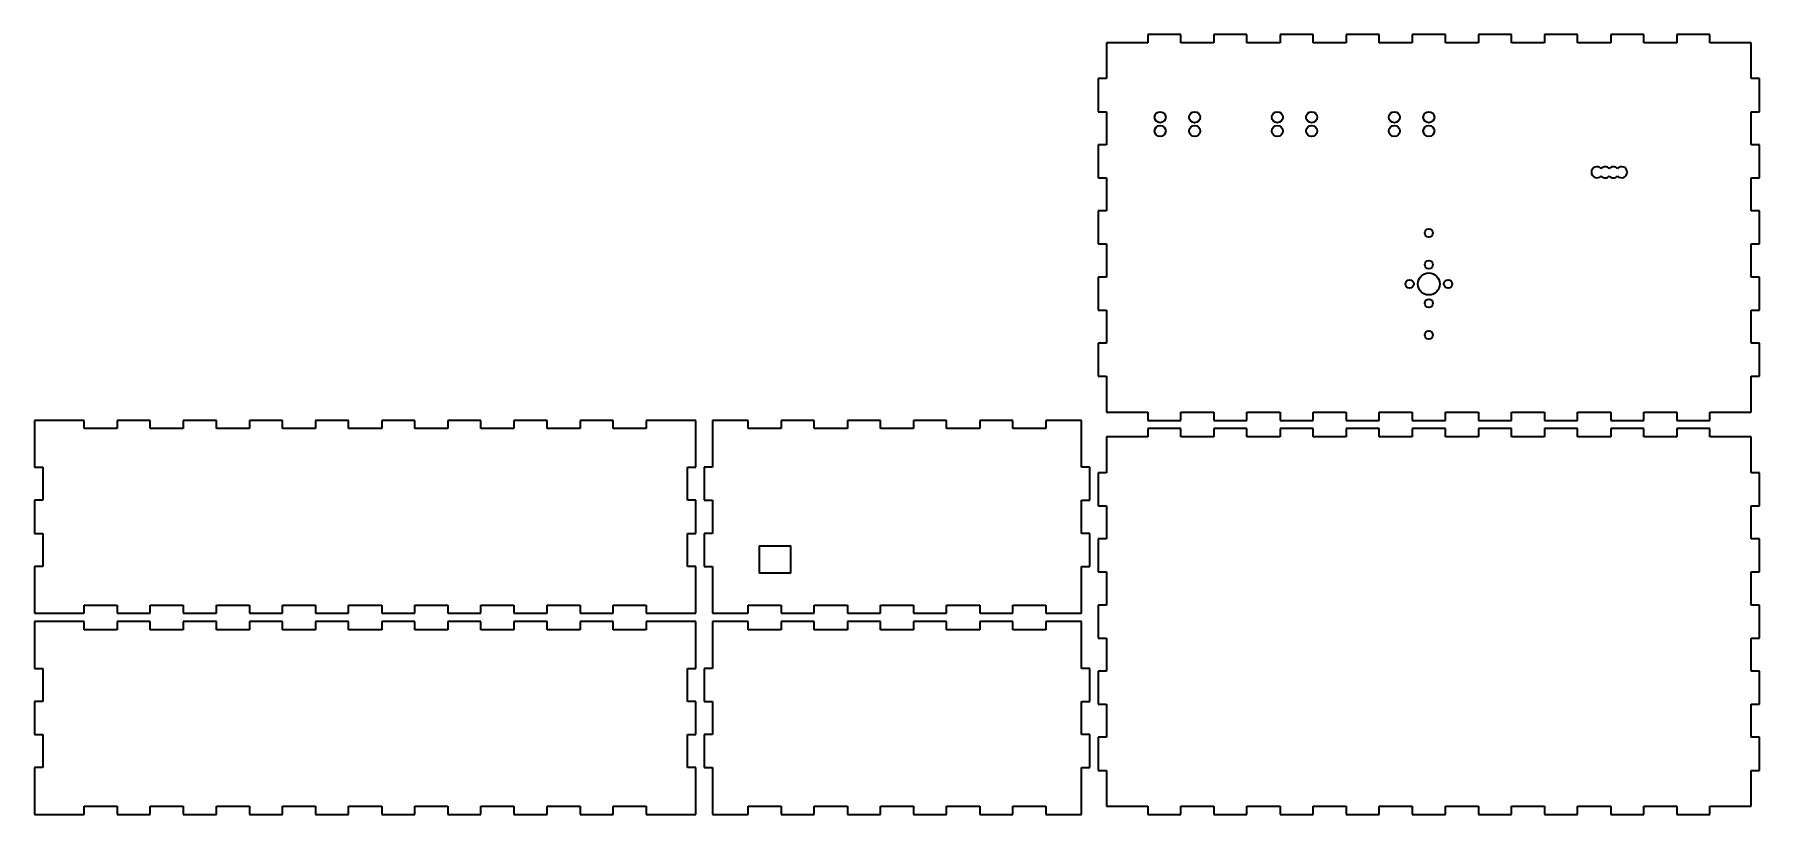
# Model space of a CAD drawing. Extents: x 108 to 734, y 156 to 438.
import ezdxf

# ---------------------------------------------------------------- set-up
doc = ezdxf.new("R2010")
doc.units = 0

msp = doc.modelspace()

# ---------------------------------------------------------------- linework, layer by layer
at = {"color": 7, "lineweight": 35, "ltscale": 0.3}
for p, q in [((523.5, 438.5), (511.5, 438.5)), ((547.5, 438.5), (535.5, 438.5)), ((571.5, 438.5), (559.5, 438.5)), ((595.5, 438.5), (583.5, 438.5)), ((619.5, 438.5), (607.5, 438.5)), ((643.5, 438.5), (631.5, 438.5)), ((667.5, 438.5), (655.5, 438.5)), ((691.5, 438.5), (679.5, 438.5)), ((715.5, 438.5), (703.5, 438.5)), ((511.5, 435.5), (499.5, 435.5)), ((535.5, 435.5), (523.5, 435.5)), ((559.5, 435.5), (547.5, 435.5)), ((583.5, 435.5), (571.5, 435.5)), ((607.5, 435.5), (595.5, 435.5)), ((631.5, 435.5), (619.5, 435.5)), ((655.5, 435.5), (643.5, 435.5)), ((679.5, 435.5), (667.5, 435.5)), ((703.5, 435.5), (691.5, 435.5)), ((730.5, 422.5), (730.5, 434.5)), ((493.5, 422.5), (493.5, 410.5)), ((733.5, 410.5), (733.5, 422.5)), ((496.5, 410.5), (496.5, 398.5)), ((730.5, 398.5), (730.5, 410.5)), ((493.5, 398.5), (493.5, 386.5)), ((733.5, 386.5), (733.5, 398.5)), ((496.5, 386.5), (496.5, 374.5)), ((730.5, 374.5), (730.5, 386.5)), ((493.5, 374.5), (493.5, 362.5)), ((733.5, 362.5), (733.5, 374.5)), ((496.5, 362.5), (496.5, 350.5)), ((730.5, 350.5), (730.5, 362.5)), ((493.5, 350.5), (493.5, 338.5)), ((733.5, 338.5), (733.5, 350.5)), ((496.5, 338.5), (496.5, 326.5)), ((730.5, 326.5), (730.5, 338.5)), ((493.5, 326.5), (493.5, 314.5)), ((733.5, 314.5), (733.5, 326.5)), ((496.5, 314.5), (496.5, 302.5)), ((523.5, 301.5), (535.5, 301.5)), ((547.5, 301.5), (559.5, 301.5)), ((571.5, 301.5), (583.5, 301.5)), ((595.5, 301.5), (607.5, 301.5)), ((619.5, 301.5), (631.5, 301.5)), ((643.5, 301.5), (655.5, 301.5)), ((667.5, 301.5), (679.5, 301.5)), ((691.5, 301.5), (703.5, 301.5)), ((715.5, 301.5), (727.5, 301.5)), ((125.5, 298.5), (113.5, 298.5)), ((137.5, 295.5), (125.5, 295.5)), ((149.5, 298.5), (137.5, 298.5)), ((161.5, 295.5), (149.5, 295.5)), ((173.5, 298.5), (161.5, 298.5)), ((185.5, 295.5), (173.5, 295.5)), ((197.5, 298.5), (185.5, 298.5)), ((209.5, 295.5), (197.5, 295.5)), ((221.5, 298.5), (209.5, 298.5)), ((233.5, 295.5), (221.5, 295.5)), ((245.5, 298.5), (233.5, 298.5)), ((257.5, 295.5), (245.5, 295.5)), ((269.5, 298.5), (257.5, 298.5)), ((281.5, 295.5), (269.5, 295.5)), ((293.5, 298.5), (281.5, 298.5)), ((305.5, 295.5), (293.5, 295.5)), ((317.5, 298.5), (305.5, 298.5)), ((329.5, 295.5), (317.5, 295.5)), ((366.5, 298.5), (354.5, 298.5)), ((378.5, 295.5), (366.5, 295.5)), ((390.5, 298.5), (378.5, 298.5)), ((402.5, 295.5), (390.5, 295.5)), ((414.5, 298.5), (402.5, 298.5)), ((426.5, 295.5), (414.5, 295.5)), ((438.5, 298.5), (426.5, 298.5)), ((450.5, 295.5), (438.5, 295.5)), ((462.5, 298.5), (450.5, 298.5)), ((474.5, 295.5), (462.5, 295.5)), ((511.5, 298.5), (523.5, 298.5)), ((523.5, 295.5), (511.5, 295.5)), ((535.5, 298.5), (547.5, 298.5)), ((547.5, 295.5), (535.5, 295.5)), ((559.5, 298.5), (571.5, 298.5)), ((571.5, 295.5), (559.5, 295.5)), ((583.5, 298.5), (595.5, 298.5)), ((595.5, 295.5), (583.5, 295.5)), ((607.5, 298.5), (619.5, 298.5)), ((619.5, 295.5), (607.5, 295.5)), ((631.5, 298.5), (643.5, 298.5)), ((643.5, 295.5), (631.5, 295.5)), ((655.5, 298.5), (667.5, 298.5)), ((667.5, 295.5), (655.5, 295.5)), ((679.5, 298.5), (691.5, 298.5)), ((691.5, 295.5), (679.5, 295.5)), ((703.5, 298.5), (715.5, 298.5)), ((715.5, 295.5), (703.5, 295.5)), ((347.5, 281.5), (347.5, 293.5)), ((487.5, 281.5), (487.5, 293.5)), ((511.5, 292.5), (499.5, 292.5)), ((535.5, 292.5), (523.5, 292.5)), ((559.5, 292.5), (547.5, 292.5)), ((583.5, 292.5), (571.5, 292.5)), ((607.5, 292.5), (595.5, 292.5)), ((631.5, 292.5), (619.5, 292.5)), ((655.5, 292.5), (643.5, 292.5)), ((679.5, 292.5), (667.5, 292.5)), ((703.5, 292.5), (691.5, 292.5)), ((730.5, 279.5), (730.5, 291.5)), ((110.5, 281.5), (110.5, 269.5)), ((344.5, 269.5), (344.5, 281.5)), ((350.5, 281.5), (350.5, 269.5)), ((490.5, 269.5), (490.5, 281.5)), ((493.5, 279.5), (493.5, 267.5)), ((733.5, 267.5), (733.5, 279.5)), ((107.5, 269.5), (107.5, 257.5)), ((347.5, 257.5), (347.5, 269.5)), ((353.5, 269.5), (353.5, 257.5)), ((487.5, 257.5), (487.5, 269.5)), ((496.5, 267.5), (496.5, 255.5)), ((730.5, 255.5), (730.5, 267.5)), ((110.5, 257.5), (110.5, 245.5)), ((344.5, 245.5), (344.5, 257.5)), ((350.5, 257.5), (350.5, 245.5)), ((490.5, 245.5), (490.5, 257.5)), ((493.5, 255.5), (493.5, 243.5)), ((733.5, 243.5), (733.5, 255.5)), ((107.5, 245.5), (107.5, 233.5)), ((353.5, 245.5), (353.5, 233.5)), ((496.5, 243.5), (496.5, 231.5)), ((730.5, 231.5), (730.5, 243.5)), ((125.5, 225.5), (113.5, 225.5)), ((125.5, 231.5), (137.5, 231.5)), ((137.5, 228.5), (149.5, 228.5)), ((149.5, 225.5), (137.5, 225.5)), ((149.5, 231.5), (161.5, 231.5)), ((161.5, 228.5), (173.5, 228.5)), ((173.5, 225.5), (161.5, 225.5)), ((173.5, 231.5), (185.5, 231.5)), ((185.5, 228.5), (197.5, 228.5)), ((197.5, 225.5), (185.5, 225.5)), ((197.5, 231.5), (209.5, 231.5)), ((209.5, 228.5), (221.5, 228.5)), ((221.5, 225.5), (209.5, 225.5)), ((221.5, 231.5), (233.5, 231.5)), ((233.5, 228.5), (245.5, 228.5)), ((245.5, 225.5), (233.5, 225.5)), ((245.5, 231.5), (257.5, 231.5)), ((257.5, 228.5), (269.5, 228.5)), ((269.5, 225.5), (257.5, 225.5)), ((269.5, 231.5), (281.5, 231.5)), ((281.5, 228.5), (293.5, 228.5)), ((293.5, 225.5), (281.5, 225.5)), ((293.5, 231.5), (305.5, 231.5)), ((305.5, 228.5), (317.5, 228.5)), ((317.5, 225.5), (305.5, 225.5)), ((317.5, 231.5), (329.5, 231.5)), ((329.5, 228.5), (341.5, 228.5)), ((366.5, 225.5), (354.5, 225.5)), ((366.5, 231.5), (378.5, 231.5)), ((378.5, 228.5), (390.5, 228.5)), ((390.5, 225.5), (378.5, 225.5)), ((390.5, 231.5), (402.5, 231.5)), ((402.5, 228.5), (414.5, 228.5)), ((414.5, 225.5), (402.5, 225.5)), ((414.5, 231.5), (426.5, 231.5)), ((426.5, 228.5), (438.5, 228.5)), ((438.5, 225.5), (426.5, 225.5)), ((438.5, 231.5), (450.5, 231.5)), ((450.5, 228.5), (462.5, 228.5)), ((462.5, 225.5), (450.5, 225.5)), ((462.5, 231.5), (474.5, 231.5)), ((474.5, 228.5), (486.5, 228.5)), ((493.5, 231.5), (493.5, 219.5)), ((733.5, 219.5), (733.5, 231.5)), ((137.5, 222.5), (125.5, 222.5)), ((161.5, 222.5), (149.5, 222.5)), ((185.5, 222.5), (173.5, 222.5)), ((209.5, 222.5), (197.5, 222.5)), ((233.5, 222.5), (221.5, 222.5)), ((257.5, 222.5), (245.5, 222.5)), ((281.5, 222.5), (269.5, 222.5)), ((305.5, 222.5), (293.5, 222.5)), ((329.5, 222.5), (317.5, 222.5)), ((347.5, 208.5), (347.5, 220.5)), ((378.5, 222.5), (366.5, 222.5)), ((402.5, 222.5), (390.5, 222.5)), ((426.5, 222.5), (414.5, 222.5)), ((450.5, 222.5), (438.5, 222.5)), ((474.5, 222.5), (462.5, 222.5)), ((487.5, 208.5), (487.5, 220.5)), ((496.5, 219.5), (496.5, 207.5)), ((730.5, 207.5), (730.5, 219.5)), ((110.5, 208.5), (110.5, 196.5)), ((344.5, 196.5), (344.5, 208.5)), ((350.5, 208.5), (350.5, 196.5)), ((490.5, 196.5), (490.5, 208.5)), ((493.5, 207.5), (493.5, 195.5)), ((733.5, 195.5), (733.5, 207.5)), ((107.5, 196.5), (107.5, 184.5)), ((347.5, 184.5), (347.5, 196.5)), ((353.5, 196.5), (353.5, 184.5)), ((487.5, 184.5), (487.5, 196.5)), ((496.5, 195.5), (496.5, 183.5)), ((730.5, 183.5), (730.5, 195.5)), ((110.5, 184.5), (110.5, 172.5)), ((344.5, 172.5), (344.5, 184.5)), ((350.5, 184.5), (350.5, 172.5)), ((490.5, 172.5), (490.5, 184.5)), ((493.5, 183.5), (493.5, 171.5)), ((733.5, 171.5), (733.5, 183.5)), ((107.5, 172.5), (107.5, 160.5)), ((353.5, 172.5), (353.5, 160.5)), ((496.5, 171.5), (496.5, 159.5)), ((125.5, 158.5), (137.5, 158.5)), ((149.5, 158.5), (161.5, 158.5)), ((173.5, 158.5), (185.5, 158.5)), ((197.5, 158.5), (209.5, 158.5)), ((221.5, 158.5), (233.5, 158.5)), ((245.5, 158.5), (257.5, 158.5)), ((269.5, 158.5), (281.5, 158.5)), ((293.5, 158.5), (305.5, 158.5)), ((317.5, 158.5), (329.5, 158.5)), ((366.5, 158.5), (378.5, 158.5)), ((390.5, 158.5), (402.5, 158.5)), ((414.5, 158.5), (426.5, 158.5)), ((438.5, 158.5), (450.5, 158.5)), ((462.5, 158.5), (474.5, 158.5)), ((523.5, 158.5), (535.5, 158.5)), ((547.5, 158.5), (559.5, 158.5)), ((571.5, 158.5), (583.5, 158.5)), ((595.5, 158.5), (607.5, 158.5)), ((619.5, 158.5), (631.5, 158.5)), ((643.5, 158.5), (655.5, 158.5)), ((667.5, 158.5), (679.5, 158.5)), ((691.5, 158.5), (703.5, 158.5)), ((715.5, 158.5), (727.5, 158.5)), ((137.5, 155.5), (149.5, 155.5)), ((161.5, 155.5), (173.5, 155.5)), ((185.5, 155.5), (197.5, 155.5)), ((209.5, 155.5), (221.5, 155.5)), ((233.5, 155.5), (245.5, 155.5)), ((257.5, 155.5), (269.5, 155.5)), ((281.5, 155.5), (293.5, 155.5)), ((305.5, 155.5), (317.5, 155.5)), ((329.5, 155.5), (341.5, 155.5)), ((378.5, 155.5), (390.5, 155.5)), ((402.5, 155.5), (414.5, 155.5)), ((426.5, 155.5), (438.5, 155.5)), ((450.5, 155.5), (462.5, 155.5)), ((474.5, 155.5), (486.5, 155.5)), ((511.5, 155.5), (523.5, 155.5)), ((535.5, 155.5), (547.5, 155.5)), ((559.5, 155.5), (571.5, 155.5)), ((583.5, 155.5), (595.5, 155.5)), ((607.5, 155.5), (619.5, 155.5)), ((631.5, 155.5), (643.5, 155.5)), ((655.5, 155.5), (667.5, 155.5)), ((679.5, 155.5), (691.5, 155.5)), ((703.5, 155.5), (715.5, 155.5))]:
    msp.add_line(p, q, dxfattribs=at)
at = {"color": 7, "lineweight": 35, "ltscale": 0.075}
for p, q in [((511.5, 438.5), (511.5, 435.5)), ((523.5, 435.5), (523.5, 438.5)), ((535.5, 438.5), (535.5, 435.5)), ((547.5, 435.5), (547.5, 438.5)), ((559.5, 438.5), (559.5, 435.5)), ((571.5, 435.5), (571.5, 438.5)), ((583.5, 438.5), (583.5, 435.5)), ((595.5, 435.5), (595.5, 438.5)), ((607.5, 438.5), (607.5, 435.5)), ((619.5, 435.5), (619.5, 438.5)), ((631.5, 438.5), (631.5, 435.5)), ((643.5, 435.5), (643.5, 438.5)), ((655.5, 438.5), (655.5, 435.5)), ((667.5, 435.5), (667.5, 438.5)), ((679.5, 438.5), (679.5, 435.5)), ((691.5, 435.5), (691.5, 438.5)), ((703.5, 438.5), (703.5, 435.5)), ((715.5, 435.5), (715.5, 438.5)), ((499.5, 435.5), (496.5, 435.5)), ((496.5, 422.5), (493.5, 422.5)), ((733.5, 422.5), (730.5, 422.5)), ((493.5, 410.5), (496.5, 410.5)), ((730.5, 410.5), (733.5, 410.5)), ((496.5, 398.5), (493.5, 398.5)), ((733.5, 398.5), (730.5, 398.5)), ((493.5, 386.5), (496.5, 386.5)), ((730.5, 386.5), (733.5, 386.5)), ((496.5, 374.5), (493.5, 374.5)), ((733.5, 374.5), (730.5, 374.5)), ((493.5, 362.5), (496.5, 362.5)), ((730.5, 362.5), (733.5, 362.5)), ((496.5, 350.5), (493.5, 350.5)), ((733.5, 350.5), (730.5, 350.5)), ((493.5, 338.5), (496.5, 338.5)), ((730.5, 338.5), (733.5, 338.5)), ((496.5, 326.5), (493.5, 326.5)), ((733.5, 326.5), (730.5, 326.5)), ((493.5, 314.5), (496.5, 314.5)), ((730.5, 314.5), (733.5, 314.5)), ((511.5, 301.5), (511.5, 298.5)), ((523.5, 298.5), (523.5, 301.5)), ((535.5, 301.5), (535.5, 298.5)), ((547.5, 298.5), (547.5, 301.5)), ((559.5, 301.5), (559.5, 298.5)), ((571.5, 298.5), (571.5, 301.5)), ((583.5, 301.5), (583.5, 298.5)), ((595.5, 298.5), (595.5, 301.5)), ((607.5, 301.5), (607.5, 298.5)), ((619.5, 298.5), (619.5, 301.5)), ((631.5, 301.5), (631.5, 298.5)), ((643.5, 298.5), (643.5, 301.5)), ((655.5, 301.5), (655.5, 298.5)), ((667.5, 298.5), (667.5, 301.5)), ((679.5, 301.5), (679.5, 298.5)), ((691.5, 298.5), (691.5, 301.5)), ((703.5, 301.5), (703.5, 298.5)), ((715.5, 298.5), (715.5, 301.5)), ((727.5, 301.5), (730.5, 301.5)), ((125.5, 295.5), (125.5, 298.5)), ((137.5, 298.5), (137.5, 295.5)), ((149.5, 295.5), (149.5, 298.5)), ((161.5, 298.5), (161.5, 295.5)), ((173.5, 295.5), (173.5, 298.5)), ((185.5, 298.5), (185.5, 295.5)), ((197.5, 295.5), (197.5, 298.5)), ((209.5, 298.5), (209.5, 295.5)), ((221.5, 295.5), (221.5, 298.5)), ((233.5, 298.5), (233.5, 295.5)), ((245.5, 295.5), (245.5, 298.5)), ((257.5, 298.5), (257.5, 295.5)), ((269.5, 295.5), (269.5, 298.5)), ((281.5, 298.5), (281.5, 295.5)), ((293.5, 295.5), (293.5, 298.5)), ((305.5, 298.5), (305.5, 295.5)), ((317.5, 295.5), (317.5, 298.5)), ((329.5, 298.5), (329.5, 295.5)), ((366.5, 295.5), (366.5, 298.5)), ((378.5, 298.5), (378.5, 295.5)), ((390.5, 295.5), (390.5, 298.5)), ((402.5, 298.5), (402.5, 295.5)), ((414.5, 295.5), (414.5, 298.5)), ((426.5, 298.5), (426.5, 295.5)), ((438.5, 295.5), (438.5, 298.5)), ((450.5, 298.5), (450.5, 295.5)), ((462.5, 295.5), (462.5, 298.5)), ((474.5, 298.5), (474.5, 295.5)), ((511.5, 295.5), (511.5, 292.5)), ((523.5, 292.5), (523.5, 295.5)), ((535.5, 295.5), (535.5, 292.5)), ((547.5, 292.5), (547.5, 295.5)), ((559.5, 295.5), (559.5, 292.5)), ((571.5, 292.5), (571.5, 295.5)), ((583.5, 295.5), (583.5, 292.5)), ((595.5, 292.5), (595.5, 295.5)), ((607.5, 295.5), (607.5, 292.5)), ((619.5, 292.5), (619.5, 295.5)), ((631.5, 295.5), (631.5, 292.5)), ((643.5, 292.5), (643.5, 295.5)), ((655.5, 295.5), (655.5, 292.5)), ((667.5, 292.5), (667.5, 295.5)), ((679.5, 295.5), (679.5, 292.5)), ((691.5, 292.5), (691.5, 295.5)), ((703.5, 295.5), (703.5, 292.5)), ((715.5, 292.5), (715.5, 295.5)), ((499.5, 292.5), (496.5, 292.5)), ((107.5, 281.5), (110.5, 281.5)), ((344.5, 281.5), (347.5, 281.5)), ((353.5, 281.5), (350.5, 281.5)), ((490.5, 281.5), (487.5, 281.5)), ((496.5, 279.5), (493.5, 279.5)), ((733.5, 279.5), (730.5, 279.5)), ((110.5, 269.5), (107.5, 269.5)), ((347.5, 269.5), (344.5, 269.5)), ((350.5, 269.5), (353.5, 269.5)), ((487.5, 269.5), (490.5, 269.5)), ((493.5, 267.5), (496.5, 267.5)), ((730.5, 267.5), (733.5, 267.5)), ((107.5, 257.5), (110.5, 257.5)), ((344.5, 257.5), (347.5, 257.5)), ((353.5, 257.5), (350.5, 257.5)), ((490.5, 257.5), (487.5, 257.5)), ((496.5, 255.5), (493.5, 255.5)), ((733.5, 255.5), (730.5, 255.5)), ((110.5, 245.5), (107.5, 245.5)), ((347.5, 245.5), (344.5, 245.5)), ((350.5, 245.5), (353.5, 245.5)), ((487.5, 245.5), (490.5, 245.5)), ((493.5, 243.5), (496.5, 243.5)), ((730.5, 243.5), (733.5, 243.5)), ((125.5, 228.5), (125.5, 231.5)), ((125.5, 222.5), (125.5, 225.5)), ((137.5, 231.5), (137.5, 228.5)), ((137.5, 225.5), (137.5, 222.5)), ((149.5, 228.5), (149.5, 231.5)), ((149.5, 222.5), (149.5, 225.5)), ((161.5, 231.5), (161.5, 228.5)), ((161.5, 225.5), (161.5, 222.5)), ((173.5, 228.5), (173.5, 231.5)), ((173.5, 222.5), (173.5, 225.5)), ((185.5, 231.5), (185.5, 228.5)), ((185.5, 225.5), (185.5, 222.5)), ((197.5, 228.5), (197.5, 231.5)), ((197.5, 222.5), (197.5, 225.5)), ((209.5, 231.5), (209.5, 228.5)), ((209.5, 225.5), (209.5, 222.5)), ((221.5, 228.5), (221.5, 231.5)), ((221.5, 222.5), (221.5, 225.5)), ((233.5, 231.5), (233.5, 228.5)), ((233.5, 225.5), (233.5, 222.5)), ((245.5, 228.5), (245.5, 231.5)), ((245.5, 222.5), (245.5, 225.5)), ((257.5, 231.5), (257.5, 228.5)), ((257.5, 225.5), (257.5, 222.5)), ((269.5, 228.5), (269.5, 231.5)), ((269.5, 222.5), (269.5, 225.5)), ((281.5, 231.5), (281.5, 228.5)), ((281.5, 225.5), (281.5, 222.5)), ((293.5, 228.5), (293.5, 231.5)), ((293.5, 222.5), (293.5, 225.5)), ((305.5, 231.5), (305.5, 228.5)), ((305.5, 225.5), (305.5, 222.5)), ((317.5, 228.5), (317.5, 231.5)), ((317.5, 222.5), (317.5, 225.5)), ((329.5, 231.5), (329.5, 228.5)), ((329.5, 225.5), (329.5, 222.5)), ((366.5, 228.5), (366.5, 231.5)), ((366.5, 222.5), (366.5, 225.5)), ((378.5, 231.5), (378.5, 228.5)), ((378.5, 225.5), (378.5, 222.5)), ((390.5, 228.5), (390.5, 231.5)), ((390.5, 222.5), (390.5, 225.5)), ((402.5, 231.5), (402.5, 228.5)), ((402.5, 225.5), (402.5, 222.5)), ((414.5, 228.5), (414.5, 231.5)), ((414.5, 222.5), (414.5, 225.5)), ((426.5, 231.5), (426.5, 228.5)), ((426.5, 225.5), (426.5, 222.5)), ((438.5, 228.5), (438.5, 231.5)), ((438.5, 222.5), (438.5, 225.5)), ((450.5, 231.5), (450.5, 228.5)), ((450.5, 225.5), (450.5, 222.5)), ((462.5, 228.5), (462.5, 231.5)), ((462.5, 222.5), (462.5, 225.5)), ((474.5, 231.5), (474.5, 228.5)), ((474.5, 225.5), (474.5, 222.5)), ((496.5, 231.5), (493.5, 231.5)), ((733.5, 231.5), (730.5, 231.5)), ((493.5, 219.5), (496.5, 219.5)), ((730.5, 219.5), (733.5, 219.5)), ((107.5, 208.5), (110.5, 208.5)), ((344.5, 208.5), (347.5, 208.5)), ((353.5, 208.5), (350.5, 208.5)), ((490.5, 208.5), (487.5, 208.5)), ((496.5, 207.5), (493.5, 207.5)), ((733.5, 207.5), (730.5, 207.5)), ((110.5, 196.5), (107.5, 196.5)), ((347.5, 196.5), (344.5, 196.5)), ((350.5, 196.5), (353.5, 196.5)), ((487.5, 196.5), (490.5, 196.5)), ((493.5, 195.5), (496.5, 195.5)), ((730.5, 195.5), (733.5, 195.5)), ((107.5, 184.5), (110.5, 184.5)), ((344.5, 184.5), (347.5, 184.5)), ((353.5, 184.5), (350.5, 184.5)), ((490.5, 184.5), (487.5, 184.5)), ((496.5, 183.5), (493.5, 183.5)), ((733.5, 183.5), (730.5, 183.5)), ((110.5, 172.5), (107.5, 172.5)), ((347.5, 172.5), (344.5, 172.5)), ((350.5, 172.5), (353.5, 172.5)), ((487.5, 172.5), (490.5, 172.5)), ((493.5, 171.5), (496.5, 171.5)), ((730.5, 171.5), (733.5, 171.5)), ((125.5, 155.5), (125.5, 158.5)), ((137.5, 158.5), (137.5, 155.5)), ((149.5, 155.5), (149.5, 158.5)), ((161.5, 158.5), (161.5, 155.5)), ((173.5, 155.5), (173.5, 158.5)), ((185.5, 158.5), (185.5, 155.5)), ((197.5, 155.5), (197.5, 158.5)), ((209.5, 158.5), (209.5, 155.5)), ((221.5, 155.5), (221.5, 158.5)), ((233.5, 158.5), (233.5, 155.5)), ((245.5, 155.5), (245.5, 158.5)), ((257.5, 158.5), (257.5, 155.5)), ((269.5, 155.5), (269.5, 158.5)), ((281.5, 158.5), (281.5, 155.5)), ((293.5, 155.5), (293.5, 158.5)), ((305.5, 158.5), (305.5, 155.5)), ((317.5, 155.5), (317.5, 158.5)), ((329.5, 158.5), (329.5, 155.5)), ((366.5, 155.5), (366.5, 158.5)), ((378.5, 158.5), (378.5, 155.5)), ((390.5, 155.5), (390.5, 158.5)), ((402.5, 158.5), (402.5, 155.5)), ((414.5, 155.5), (414.5, 158.5)), ((426.5, 158.5), (426.5, 155.5)), ((438.5, 155.5), (438.5, 158.5)), ((450.5, 158.5), (450.5, 155.5)), ((462.5, 155.5), (462.5, 158.5)), ((474.5, 158.5), (474.5, 155.5)), ((511.5, 158.5), (511.5, 155.5)), ((523.5, 155.5), (523.5, 158.5)), ((535.5, 158.5), (535.5, 155.5)), ((547.5, 155.5), (547.5, 158.5)), ((559.5, 158.5), (559.5, 155.5)), ((571.5, 155.5), (571.5, 158.5)), ((583.5, 158.5), (583.5, 155.5)), ((595.5, 155.5), (595.5, 158.5)), ((607.5, 158.5), (607.5, 155.5)), ((619.5, 155.5), (619.5, 158.5)), ((631.5, 158.5), (631.5, 155.5)), ((643.5, 155.5), (643.5, 158.5)), ((655.5, 158.5), (655.5, 155.5)), ((667.5, 155.5), (667.5, 158.5)), ((679.5, 158.5), (679.5, 155.5)), ((691.5, 155.5), (691.5, 158.5)), ((703.5, 158.5), (703.5, 155.5)), ((715.5, 155.5), (715.5, 158.5)), ((727.5, 158.5), (730.5, 158.5))]:
    msp.add_line(p, q, dxfattribs=at)
at = {"color": 7, "lineweight": 35, "ltscale": 0.325}
for p, q in [((496.5, 435.5), (496.5, 422.5)), ((730.5, 301.5), (730.5, 314.5)), ((487.5, 298.5), (474.5, 298.5)), ((496.5, 292.5), (496.5, 279.5)), ((353.5, 228.5), (366.5, 228.5)), ((487.5, 225.5), (474.5, 225.5)), ((730.5, 158.5), (730.5, 171.5)), ((353.5, 155.5), (366.5, 155.5))]:
    msp.add_line(p, q, dxfattribs=at)
at = {"color": 7, "lineweight": 35, "ltscale": 0.375}
for p, q in [((730.5, 435.5), (715.5, 435.5)), ((496.5, 301.5), (511.5, 301.5)), ((730.5, 292.5), (715.5, 292.5)), ((496.5, 158.5), (511.5, 158.5))]:
    msp.add_line(p, q, dxfattribs=at)
at = {"color": 7, "lineweight": 35, "ltscale": 0.025}
for p, q in [((730.5, 434.5), (730.5, 435.5)), ((496.5, 302.5), (496.5, 301.5)), ((354.5, 298.5), (353.5, 298.5)), ((730.5, 291.5), (730.5, 292.5)), ((354.5, 225.5), (353.5, 225.5)), ((486.5, 228.5), (487.5, 228.5)), ((496.5, 159.5), (496.5, 158.5)), ((486.5, 155.5), (487.5, 155.5))]:
    msp.add_line(p, q, dxfattribs=at)
at = {"color": 7, "lineweight": 35, "ltscale": 0.425}
for p, q in [((107.5, 298.5), (107.5, 281.5)), ((353.5, 298.5), (353.5, 281.5)), ((347.5, 228.5), (347.5, 245.5)), ((487.5, 228.5), (487.5, 245.5)), ((107.5, 225.5), (107.5, 208.5)), ((353.5, 225.5), (353.5, 208.5)), ((347.5, 155.5), (347.5, 172.5)), ((487.5, 155.5), (487.5, 172.5))]:
    msp.add_line(p, q, dxfattribs=at)
at = {"color": 7, "lineweight": 35, "ltscale": 0.15}
for p, q in [((113.5, 298.5), (107.5, 298.5)), ((113.5, 225.5), (107.5, 225.5)), ((341.5, 228.5), (347.5, 228.5)), ((341.5, 155.5), (347.5, 155.5))]:
    msp.add_line(p, q, dxfattribs=at)
at = {"color": 7, "lineweight": 35, "ltscale": 0.45}
for p, q in [((347.5, 298.5), (329.5, 298.5)), ((107.5, 228.5), (125.5, 228.5)), ((347.5, 225.5), (329.5, 225.5)), ((107.5, 155.5), (125.5, 155.5))]:
    msp.add_line(p, q, dxfattribs=at)
at = {"color": 7, "lineweight": 35, "ltscale": 0.125}
for p, q in [((347.5, 293.5), (347.5, 298.5)), ((487.5, 293.5), (487.5, 298.5)), ((107.5, 233.5), (107.5, 228.5)), ((353.5, 233.5), (353.5, 228.5)), ((347.5, 220.5), (347.5, 225.5)), ((487.5, 220.5), (487.5, 225.5)), ((107.5, 160.5), (107.5, 155.5)), ((353.5, 160.5), (353.5, 155.5))]:
    msp.add_line(p, q, dxfattribs=at)
at = {"color": 7, "lineweight": 35, "ltscale": 0.2875}
for p, q in [((370.5, 253), (382, 253)), ((382, 243), (370.5, 243))]:
    msp.add_line(p, q, dxfattribs=at)
at = {"color": 7, "lineweight": 35, "ltscale": 0.25}
for p, q in [((370.5, 253), (370.5, 243)), ((382, 243), (382, 253))]:
    msp.add_line(p, q, dxfattribs=at)
at = {"color": 7, "lineweight": 35}
for centre, radius in [((516, 408.5), 2), ((528.5, 408.5), 2), ((558.5, 408.5), 2), ((571, 408.5), 2), ((601, 408.5), 2), ((613.5, 408.5), 2), ((516, 403.5), 2), ((528.5, 403.5), 2), ((558.5, 403.5), 2), ((571, 403.5), 2), ((601, 403.5), 2), ((613.5, 403.5), 2), ((613.5, 366.5), 1.5), ((613.5, 348), 4), ((613.5, 355), 1.5), ((606.5, 348), 1.5), ((620.5, 348), 1.5), ((613.5, 341), 1.5), ((613.5, 329.5), 1.5)]:
    msp.add_circle(centre, radius, dxfattribs=at)
for centre, start, end in [((674.5, 388.5), 41.40962, 318.59038), ((677.5, 388.5), 41.40962, 138.59037), ((680.5, 388.5), 41.40962, 138.59037), ((683.5, 388.5), 221.40963, 138.59037), ((677.5, 388.5), 221.40963, 318.59038), ((680.5, 388.5), 221.40963, 318.59038)]:
    msp.add_arc(centre, 2, start, end, dxfattribs=at)

doc.saveas('drawing.dxf')
